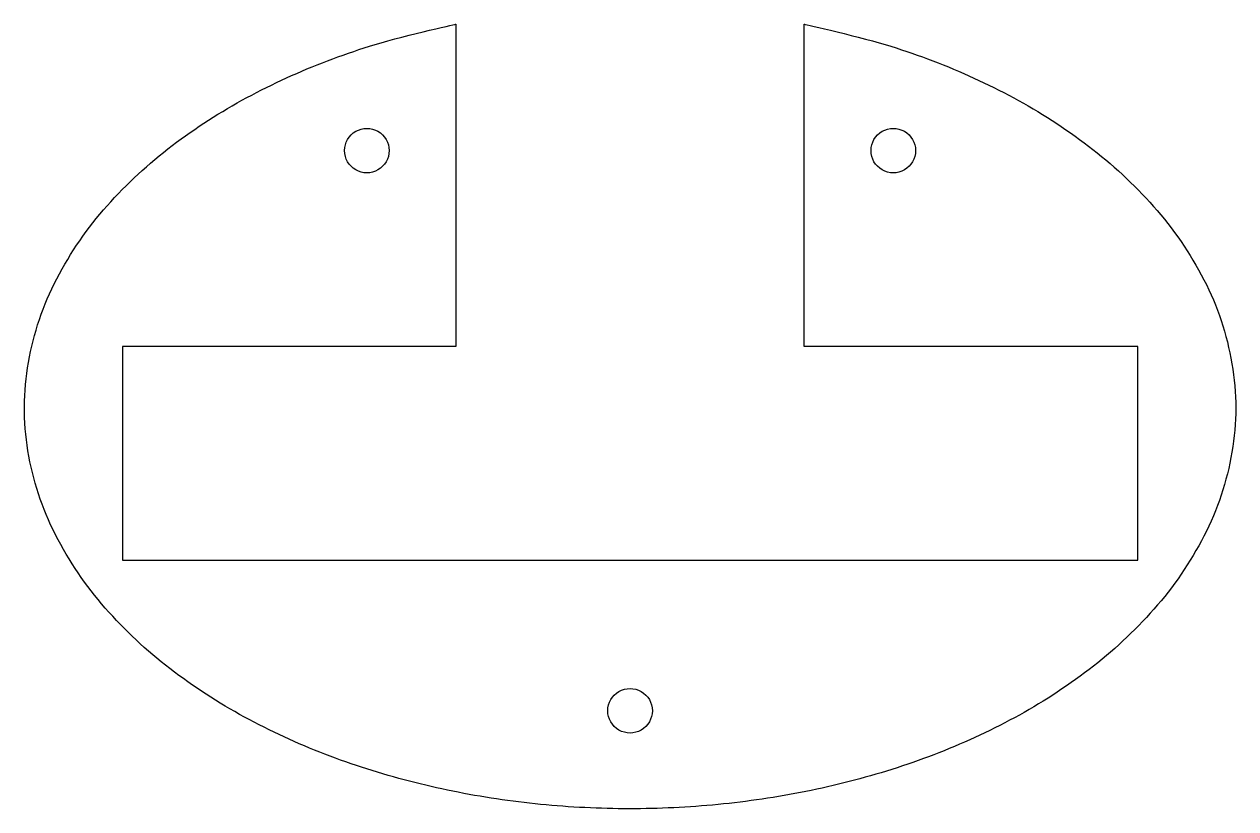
# Model space of a CAD drawing. Extents: x 5 to 209, y 0 to 44.
# Drawn here: x 73 to 141.1, y 0 to 44.1 of the extents above; entities that cross this region are included whole.
import ezdxf

# ---------------------------------------------------------------- set-up
doc = ezdxf.new("R2010")
doc.units = 0
doc.layers.get('0').update_dxf_attribs({"linetype": 'CONTINUOUS'})

msp = doc.modelspace()

# ---------------------------------------------------------------- linework, layer by layer
at = {"color": 7}
for p, q in [((97.25017, 44.095133), (97.27517, 44.095133)), ((97.25017, 44.095133), (97.25017, 44.095133)), ((97.27517, 44.095133), (97.27517, 26.000106)), ((116.825169, 26.000106), (116.825169, 44.095133)), ((116.825169, 44.095133), (116.850169, 44.095133)), ((93.52517, 37.000106), (93.52517, 37.000106)), ((123.075169, 37.000106), (123.075169, 37.000106)), ((97.27517, 26.000106), (78.55017, 26.000106)), ((78.55017, 26.000106), (78.55017, 14.000107)), ((135.550169, 26.000106), (116.825169, 26.000106)), ((135.550169, 14.000107), (135.550169, 26.000106)), ((78.55017, 14.000107), (135.550169, 14.000107)), ((108.30017, 5.550043), (108.30017, 5.550043))]:
    msp.add_line(p, q, dxfattribs=at)
for points in [[(92.42269, 42.861335), (94.00557, 43.364342), (97.25017, 44.095133), (97.25017, 44.095133)], [(116.850169, 44.095133), (116.850169, 44.095133), (120.101809, 43.362582), (121.687999, 42.858067)], [(87.76901, 41.082251), (89.27789, 41.775982), (90.83996, 42.358378), (92.42269, 42.861335)], [(121.687999, 42.858067), (123.274039, 42.353601), (124.839339, 41.769376), (126.351099, 41.073239)], [(83.39061, 38.708832), (84.7834, 39.612211), (86.26069, 40.388777), (87.76901, 41.082251)], [(126.351099, 41.073239), (127.862289, 40.377364), (129.342289, 39.598048), (130.737139, 38.691231)], [(79.43891, 35.679333), (80.65122, 36.812991), (81.9981, 37.80563), (83.39061, 38.708832)], [(91.65017, 38.082638), (92.036921, 38.305929), (92.513419, 38.305929), (92.90017, 38.082638)], [(121.200169, 38.082638), (121.586921, 38.305929), (122.063418, 38.305929), (122.450169, 38.082638)], [(130.737139, 38.691231), (132.131719, 37.784592), (133.480409, 36.788118), (134.693359, 35.649876)], [(91.02517, 37.000106), (91.02517, 37.446688), (91.263419, 37.859347), (91.65017, 38.082638)], [(92.90017, 38.082638), (93.286921, 37.859347), (93.52517, 37.446688), (93.52517, 37.000106)], [(120.575169, 37.000106), (120.575169, 37.446688), (120.813418, 37.859347), (121.200169, 38.082638)], [(122.450169, 38.082638), (122.836921, 37.859347), (123.075169, 37.446688), (123.075169, 37.000106)], [(91.65017, 35.917574), (91.263419, 36.140865), (91.02517, 36.553524), (91.02517, 37.000106)], [(93.52517, 37.000106), (93.52517, 36.553524), (93.286921, 36.140865), (92.90017, 35.917574)], [(121.200169, 35.917574), (120.813418, 36.140865), (120.575169, 36.553524), (120.575169, 37.000106)], [(123.075169, 37.000106), (123.075169, 36.553524), (122.836921, 36.140865), (122.450169, 35.917574)], [(76.15423, 31.942455), (77.08672, 33.313893), (78.22759, 34.5466), (79.43891, 35.679333)], [(92.90017, 35.917574), (92.513419, 35.694283), (92.036921, 35.694283), (91.65017, 35.917574)], [(122.450169, 35.917574), (122.063418, 35.694283), (121.586921, 35.694283), (121.200169, 35.917574)], [(134.693359, 35.649876), (135.905299, 34.512576), (137.046309, 33.274792), (137.977009, 31.897818)], [(73.88983, 27.51954), (74.41332, 29.090929), (75.22294, 30.572783), (76.15423, 31.942455)], [(137.977009, 31.897818), (138.906669, 30.522379), (139.713419, 29.034143), (140.231769, 27.456989)], [(73.05037, 22.628258), (73.05837, 24.282502), (73.36698, 25.950074), (73.88983, 27.51954)], [(140.231769, 27.456989), (140.749519, 25.881648), (141.049889, 24.208284), (141.050169, 22.550042)], [(73.83984, 17.728943), (73.3319, 19.3032), (73.04193, 20.974108), (73.05037, 22.628258)], [(141.050169, 22.550042), (141.050449, 20.895287), (140.750869, 19.225478), (140.235159, 17.653136)], [(76.0655, 13.286516), (75.14498, 14.663407), (74.34842, 16.152701), (73.83984, 17.728943)], [(140.235159, 17.653136), (139.718859, 16.078992), (138.915329, 14.593185), (137.989029, 13.219701)], [(79.32421, 9.527037), (78.11995, 10.667245), (76.98722, 11.907838), (76.0655, 13.286516)], [(137.989029, 13.219701), (137.061729, 11.844735), (135.924729, 10.608231), (134.716779, 9.471884)], [(83.25931, 6.475901), (81.87128, 7.386022), (80.52948, 8.385872), (79.32421, 9.527037)], [(134.716779, 9.471884), (133.507829, 8.334589), (132.163359, 7.338454), (130.772969, 6.431915)], [(106.42517, 6.632575), (106.811921, 6.855866), (107.288418, 6.855866), (107.67517, 6.632575)], [(87.62859, 4.082155), (86.12261, 4.782072), (84.64807, 5.5653), (83.25931, 6.475901)], [(105.80017, 5.550043), (105.80017, 5.996625), (106.038418, 6.409284), (106.42517, 6.632575)], [(107.67517, 6.632575), (108.061921, 6.409284), (108.30017, 5.996625), (108.30017, 5.550043)], [(130.772969, 6.431915), (129.381849, 5.524904), (127.905599, 4.745004), (126.398109, 4.048336)], [(106.42517, 4.467511), (106.038418, 4.690802), (105.80017, 5.103461), (105.80017, 5.550043)], [(108.30017, 5.550043), (108.30017, 5.103461), (108.061921, 4.690802), (107.67517, 4.467511)], [(92.27678, 2.285051), (90.69542, 2.793764), (89.13501, 3.382032), (87.62859, 4.082155)], [(107.67517, 4.467511), (107.288418, 4.24422), (106.811921, 4.24422), (106.42517, 4.467511)], [(126.398109, 4.048336), (124.890179, 3.351464), (123.328649, 2.766213), (121.746339, 2.260476)], [(97.1015, 1.034811), (95.47362, 1.366673), (93.85832, 1.776279), (92.27678, 2.285051)], [(121.746339, 2.260476), (120.163839, 1.754678), (118.547829, 1.347871), (116.919379, 1.018792)], [(102.03106, 0.296552), (100.37769, 0.460878), (98.72953, 0.702919), (97.1015, 1.034811)], [(116.919379, 1.018792), (115.290789, 0.689684), (113.642229, 0.450302), (111.988599, 0.288649)], [(107.00962, 0.050059), (105.34807, 0.051359), (103.68447, 0.132219), (102.03106, 0.296552)], [(111.988599, 0.288649), (110.33492, 0.126991), (108.67118, 0.04874), (107.00962, 0.050059)]]:
    msp.add_open_spline(points, degree=3, dxfattribs=at)

doc.saveas('drawing.dxf')
